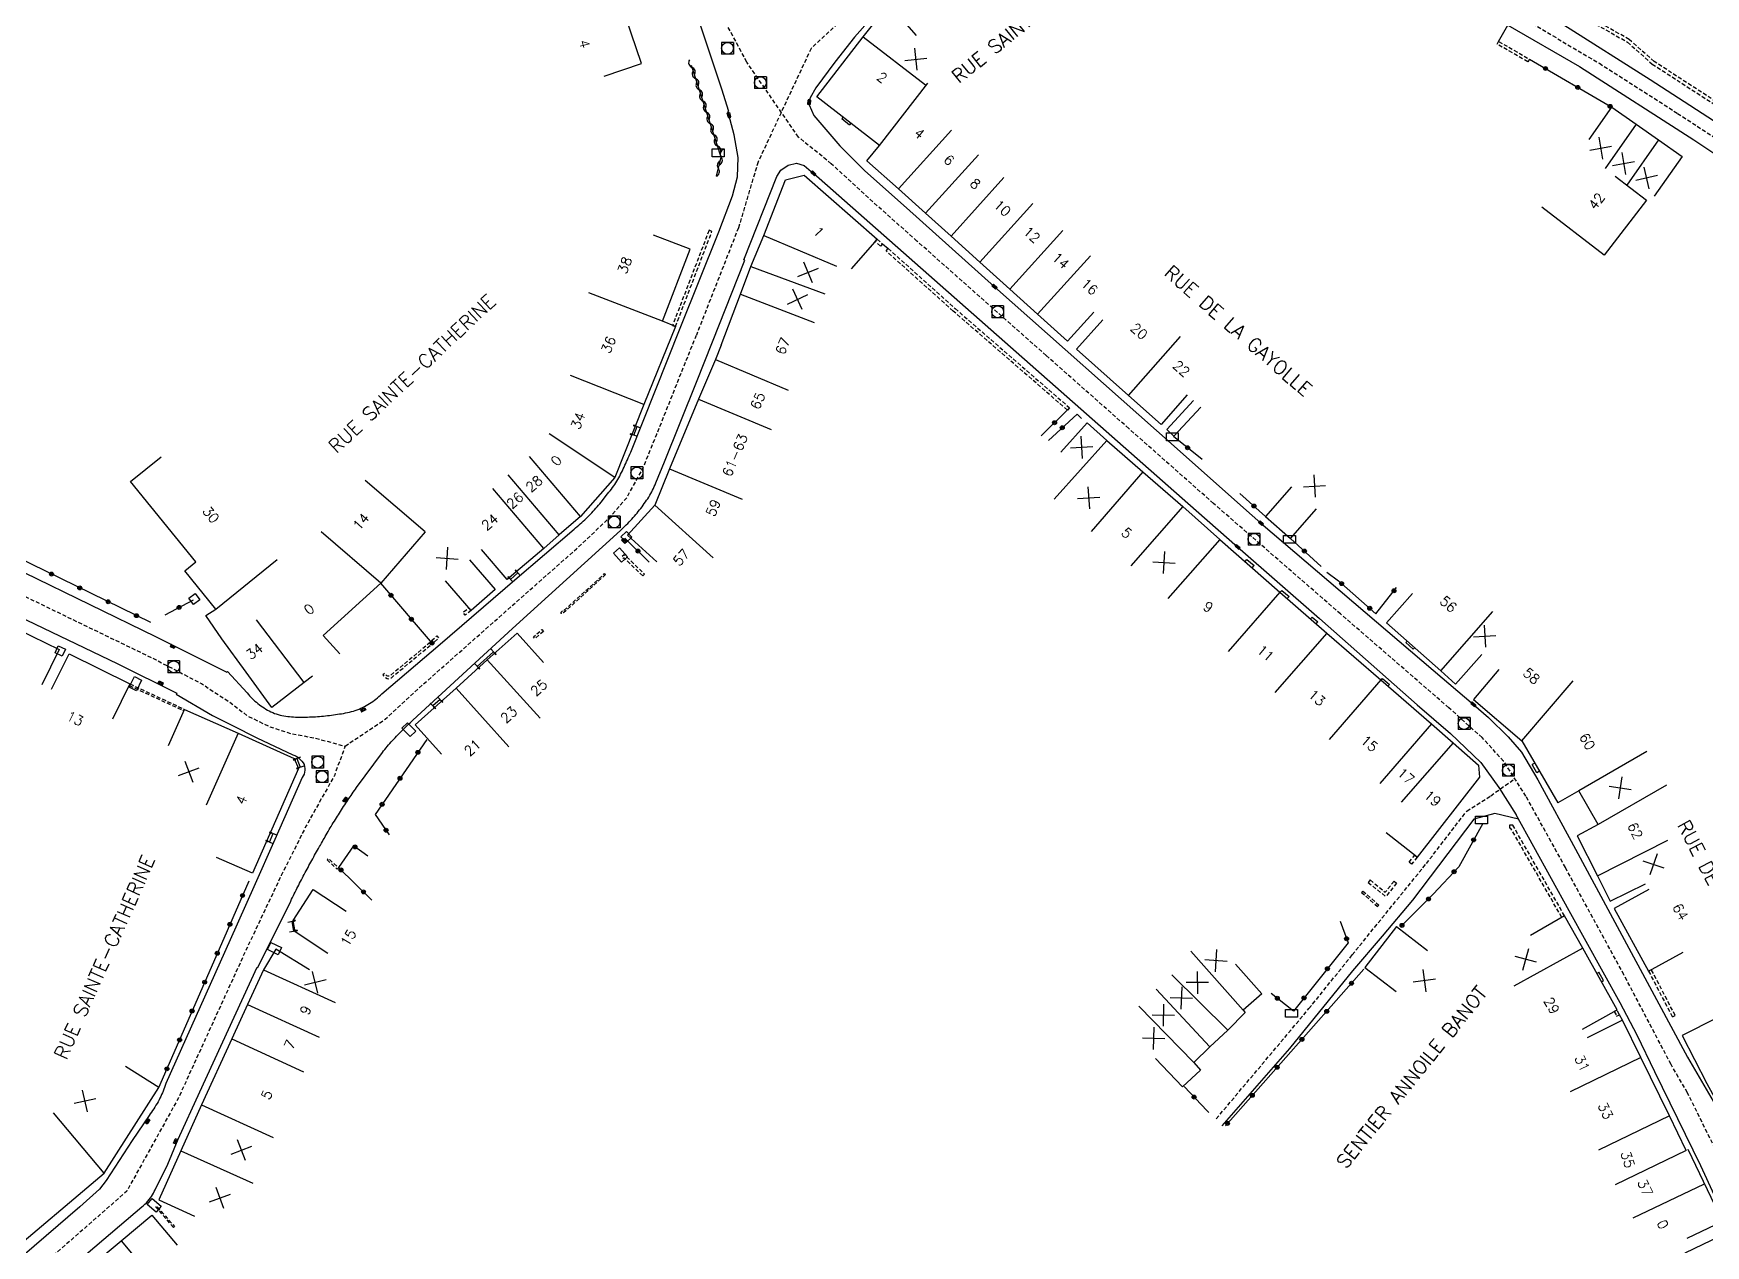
# Model space of a CAD drawing. Header units: millimetres. Extents: x 108000 to 119599, y 120002 to 124063.
# Drawn here: x 108619 to 108831.2, y 120355.2 to 120509.1 of the extents above; entities that cross this region are included whole.
import ezdxf
from ezdxf.enums import TextEntityAlignment as Align

# ---------------------------------------------------------------- set-up
doc = ezdxf.new("R2010")
doc.units = ezdxf.units.MM
doc.linetypes.add('DASHED', pattern=[0.75, 0.5, -0.25])
doc.layers.get('0').update_dxf_attribs({"linetype": 'CONTINUOUS'})
for name, color, linetype in [('W0001', 6, 'DASHED'), ('W0008', 7, 'CONTINUOUS'), ('W0100', 7, 'CONTINUOUS'), ('W0105', 7, 'CONTINUOUS'), ('W0112', 1, 'DASHED'), ('W0310', 3, 'CONTINUOUS'), ('W0322', 7, 'CONTINUOUS'), ('W0400', 7, 'CONTINUOUS'), ('W0420', 7, 'CONTINUOUS'), ('W0989', 7, 'CONTINUOUS'), ('W0991', 7, 'CONTINUOUS'), ('W1102', 7, 'CONTINUOUS'), ('W1471', 7, 'CONTINUOUS')]:
    doc.layers.add(name, color=color, linetype=linetype)
doc.styles.get("Standard").update_dxf_attribs({"font": 'romans.shx', "width": 0.85})

# ---------------------------------------------------------------- blocks, each defined once
blk = doc.blocks.new('t991o')
at = {"color": 0, "linetype": 'Continuous'}
for p, q in [((-1, 1), (1, -1)), ((-1, -1), (1, 1))]:
    blk.add_line(p, q, dxfattribs=at)
blk = doc.blocks.new('T420')
for p, q in [((0.75, 0.75), (-0.75, 0.75)), ((-0.75, 0.75), (-0.75, -0.75)), ((0.75, 0.75), (0.75, -0.75)), ((0.75, -0.75), (-0.75, -0.75))]:
    blk.add_line(p, q)
blk.add_ellipse((0, 0), major_axis=(-0.53, 0.53), ratio=1, start_param=3.926991, end_param=10.210176)
blk = doc.blocks.new('T400')
for p, q in [((-0.15, 0.3), (0.15, 0.3)), ((-0.15, -0.25), (-0.15, 0.3)), ((-0.15, 0.15), (0.15, 0.15)), ((-0.15, 0), (0.15, 0)), ((0.15, 0.3), (0.15, -0.25)), ((-0.15, -0.15), (0.15, -0.15)), ((-0.15, -0.25), (-0.15, -0.3)), ((-0.15, -0.3), (0.15, -0.3)), ((0.15, -0.3), (0.15, -0.25))]:
    blk.add_line(p, q)
blk = doc.blocks.new('T1471')
at = {"color": 0, "linetype": 'Continuous', "flags": 128}
blk.add_lwpolyline([(-0.75, -0.5), (-0.75, 0.5), (0.75, 0.5), (0.75, -0.5), (-0.75, -0.5)], dxfattribs=at)
blk = doc.blocks.new('t322o')
at = {"color": 0, "linetype": 'Continuous'}
for radius in [0.25, 0.15]:
    blk.add_circle((0, 0), radius, dxfattribs=at)
blk = doc.blocks.new('t310o')
at = {"color": 0, "linetype": 'Continuous'}
for centre, start, end in [((-0.5, 0.38), 216.8699, 323.1304), ((0.5, -0.37), 36.8699, 143.1303)]:
    blk.add_arc(centre, 0.625, start, end, dxfattribs=at)
blk = doc.blocks.new('t112o')
at = {"color": 0, "linetype": 'Continuous'}
for p, q in [((-0.5, 0.5), (0.5, 0.5)), ((-0.5, -0.5), (-0.5, 0.5)), ((0.5, 0.5), (0.5, -0.5)), ((0.5, -0.5), (-0.5, -0.5))]:
    blk.add_line(p, q, dxfattribs=at)
blk = doc.blocks.new('t105o')
for p, q in [((-0.5, 0), (0.5, 0)), ((0.5, 0), (0.2, 0.1)), ((0.5, 0), (0.2, -0.1))]:
    blk.add_line(p, q)

msp = doc.modelspace()

# ---------------------------------------------------------------- linework, layer by layer
at = {"layer": 'W0001'}
for points in [[(108826.78, 120378.24), (108820.8, 120389.62), (108813.38, 120403.22), (108808.37, 120412.29), (108805.54, 120416.73), (108802.81, 120419.72), (108798.58, 120423.52), (108784.85, 120435.42), (108768.74, 120449.44), (108757.99, 120458.95), (108747.5, 120468.23), (108737.96, 120476.68), (108731.12, 120482.75), (108725.52, 120487.73), (108720.25, 120492.56), (108716.08, 120495.94), (108709.53, 120505.46), (108707.06, 120510.1), (108705.19, 120515.01), (108698.3, 120535.82), (108686.48, 120571.45), (108674.27, 120608.22), (108665.79, 120633.75), (108662.3, 120644.25)], [(108812.83, 120600.72), (108798.7, 120586.01), (108788.65, 120574.51), (108776.86, 120560.81), (108768.55, 120551.21), (108763.47, 120545.12), (108760.09, 120541.78), (108753.19, 120536.54), (108743.65, 120529.2), (108730.91, 120518.91), (108723.24, 120512.39), (108717.68, 120507.2), (108710.96, 120492.79), (108708.47, 120484.44), (108703.14, 120470.82)], [(108760.09, 120541.78), (108761.73, 120539.27), (108763.08, 120537.72), (108768.11, 120533.7), (108778.58, 120526.37), (108791.18, 120519.21), (108807.24, 120511.49), (108817.68, 120505.32), (108827.6, 120498.96), (108838.09, 120492.1), (108848.46, 120485.18), (108857.38, 120479.47), (108866.78, 120473.68), (108880.35, 120465.86), (108885.09, 120462.81), (108889.66, 120459.49), (108894.83, 120454.66), (108902.05, 120447.86), (108907.65, 120442.42), (108912.09, 120437.71)], [(108769.09, 120371.34), (108780.84, 120385.32), (108786.33, 120392.14), (108795.74, 120403.74), (108800.86, 120410.4), (108803.91, 120412.34), (108806.95, 120414.51)], [(108936.72, 120127.62), (108939.04, 120130.01), (108940.07, 120131.88), (108940.97, 120136.39), (108943.55, 120156.97), (108943.75, 120166.14), (108941.8, 120172.89), (108936.91, 120184.09), (108904.08, 120258.77), (108887.38, 120296.47), (108884.96, 120301.72), (108882.5, 120305.63), (108877.78, 120310.58), (108869.69, 120317.87), (108858, 120328.31), (108852.18, 120333.84), (108847.53, 120339.4), (108841.5, 120347.44), (108838.8, 120353.32), (108833.04, 120366.21), (108828.85, 120374.65), (108826.78, 120378.24)]]:
    msp.add_lwpolyline(points, dxfattribs=at)
at = {"layer": 'W0001', "flags": 128}
for points in [[(108475.41, 120488.07), (108480.92, 120492.2), (108491.5, 120496.82), (108496.41, 120495.88), (108498.9, 120494.71), (108502.51, 120493.4), (108508.94, 120490.3), (108523.02, 120483.49), (108546.37, 120472.17), (108576.04, 120457.85), (108603.24, 120444.78), (108634.59, 120429.59), (108640.36, 120426.57), (108643.87, 120424.26), (108646.17, 120422.5), (108648.89, 120421.15), (108651.73, 120420.23), (108654.65, 120419.69), (108658.57, 120418.64), (108657.21, 120414.89), (108653.64, 120408.53), (108650.47, 120402.21), (108646.03, 120392.81), (108637.43, 120373.98), (108630.87, 120362.14), (108619.37, 120352.06), (108605.43, 120340.47), (108592.32, 120330.21), (108575.89, 120317.33), (108565.19, 120308.97), (108553.52, 120299.83), (108543.2, 120291.37), (108533.18, 120283.01), (108521.02, 120272.47)], [(108658.57, 120418.64), (108663.67, 120422.06), (108668.47, 120426.47), (108673.59, 120431), (108687.91, 120443.67), (108691.98, 120447.5), (108694.32, 120450.19), (108696.29, 120453.76), (108698.11, 120458.23), (108703.14, 120470.82)]]:
    msp.add_lwpolyline(points, dxfattribs=at)
at = {"layer": 'W0008'}
msp.add_line((108804.95, 120413.38), (108807.12, 120409.91), dxfattribs=at)
for points in [[(108701.1, 120471.68), (108705.98, 120483.91), (108707.71, 120488.5), (108708.35, 120490.89), (108708.44, 120493.36), (108707.95, 120496.25), (108707.44, 120498.13), (108707.27, 120498.73), (108707.13, 120499.15), (108707.25, 120499.19), (108706.35, 120502.03), (108703.08, 120511.92), (108699.23, 120523.45), (108693.37, 120541.19), (108682.98, 120572.54), (108677.79, 120588.04), (108673.26, 120601.78), (108666.79, 120621.24), (108660, 120641.74)], [(108805.35, 120590.14), (108789.05, 120571.23), (108767.3, 120545.94), (108766.08, 120544.32), (108765.52, 120542.99), (108765.42, 120542), (108765.43, 120541.76), (108765.56, 120540.99), (108766, 120539.58), (108767.09, 120537.95), (108767.82, 120537.33), (108773.02, 120534.31), (108772.44, 120533.33), (108778.22, 120529.8), (108798.89, 120518.13), (108813.16, 120510.21), (108824.14, 120503.26), (108845.95, 120489.11)], [(108725.17, 120510.88), (108723.19, 120508.62), (108720.71, 120505.46), (108718.31, 120502.18), (108717.57, 120500.91), (108717.45, 120500.6), (108717.44, 120500.37), (108717.46, 120500.04), (108718.04, 120498.68), (108721.35, 120494.82), (108724.51, 120491.68), (108729.77, 120486.97), (108740.95, 120476.95), (108763.76, 120456.72), (108772.54, 120448.9), (108774.76, 120446.94), (108796.61, 120428.27), (108801.7, 120423.94), (108803.61, 120422.29), (108806.11, 120419.83), (108807.79, 120417.86), (108809.87, 120414.38), (108814.65, 120405.56), (108824.92, 120386.46), (108828.87, 120379.16)], [(108804.89, 120508.08), (108806.06, 120510.15), (108815.18, 120504.89), (108829.65, 120495.59), (108840.46, 120488.4), (108853.41, 120479.88), (108864.62, 120472.84), (108882.95, 120462.16), (108886, 120460.21), (108889.02, 120457.88), (108899.03, 120448.5), (108906.12, 120441.74), (108909.48, 120437.79)], [(108705.19, 120469.96), (108709.29, 120480.33), (108709.17, 120480.37), (108713.35, 120490.93), (108713.83, 120491.74), (108714.76, 120492.4), (108715.82, 120492.63), (108716.83, 120492.32), (108717.71, 120491.59), (108717.98, 120491.35), (108736.54, 120475), (108765.48, 120449.47), (108771.8, 120443.92), (108782.17, 120434.85), (108794.55, 120423.9), (108798.82, 120420.23), (108802.64, 120416.57), (108804.95, 120413.38)], [(108828.87, 120379.16), (108832.72, 120372.56), (108834.62, 120368.87), (108834.53, 120368.82), (108835.47, 120367.28), (108837.3, 120366.09), (108839.38, 120365.91), (108841.62, 120366.89), (108850.24, 120373.98), (108865.29, 120386.33), (108865.74, 120386.91), (108868.52, 120391.86), (108885.75, 120406.53), (108898.36, 120416.81), (108908.29, 120424.89), (108911.04, 120427.09), (108912.71, 120428.7), (108913.34, 120430.08), (108913.28, 120431.63), (108912.65, 120433.12), (108909.48, 120437.79)], [(108807.41, 120409.38), (108804.44, 120410.07), (108801.77, 120409.37), (108793.99, 120399.07), (108790.11, 120394.5), (108786.38, 120390.11), (108778.36, 120380.28), (108769.78, 120370.43)], [(108824.72, 120377.29), (108822.46, 120381.94), (108820.33, 120386.07), (108813.86, 120397.75), (108807.12, 120409.91)], [(108835.5, 120354.64), (108830.54, 120365.37), (108824.72, 120377.29)]]:
    msp.add_lwpolyline(points, dxfattribs=at)
at = {"layer": 'W0008', "flags": 128}
for points in [[(108617.87, 120440.69), (108634.53, 120432.54), (108643.58, 120428.04), (108643.66, 120428.13), (108646.14, 120425.4), (108646.3, 120425.21), (108646.46, 120425.04), (108646.62, 120424.86), (108646.79, 120424.69), (108646.97, 120424.52), (108647.14, 120424.36), (108647.32, 120424.21), (108647.51, 120424.05), (108647.7, 120423.9), (108647.89, 120423.76), (108648.09, 120423.62), (108648.3, 120423.48), (108648.51, 120423.35), (108648.72, 120423.22), (108648.94, 120423.1), (108649.16, 120422.99), (108649.39, 120422.89), (108649.62, 120422.8), (108649.85, 120422.72), (108650.08, 120422.65), (108650.32, 120422.59), (108650.56, 120422.54), (108650.8, 120422.49), (108651.04, 120422.45), (108651.29, 120422.41), (108651.53, 120422.38), (108651.78, 120422.35), (108652.02, 120422.34), (108652.27, 120422.32), (108652.51, 120422.32), (108652.77, 120422.32), (108653.03, 120422.32), (108653.28, 120422.32), (108653.54, 120422.32), (108653.8, 120422.33), (108654.05, 120422.34), (108654.31, 120422.35), (108654.57, 120422.36), (108654.82, 120422.37), (108655.08, 120422.39), (108655.33, 120422.41), (108655.59, 120422.43), (108655.84, 120422.45), (108656.1, 120422.48), (108656.35, 120422.51), (108656.61, 120422.54), (108656.86, 120422.57), (108657.12, 120422.61), (108657.37, 120422.64), (108657.62, 120422.68), (108657.87, 120422.72), (108658.13, 120422.76), (108658.38, 120422.8), (108658.63, 120422.85), (108658.88, 120422.9), (108659.13, 120422.96), (108659.37, 120423.02), (108659.62, 120423.09), (108659.86, 120423.17), (108660.1, 120423.26), (108660.34, 120423.35), (108660.57, 120423.45), (108660.8, 120423.56), (108661.02, 120423.67), (108661.24, 120423.79), (108661.46, 120423.91), (108661.67, 120424.04), (108661.88, 120424.17), (108662.08, 120424.31), (108662.29, 120424.46), (108662.48, 120424.61), (108662.68, 120424.76), (108662.87, 120424.92), (108663.06, 120425.09), (108663.24, 120425.26), (108670.64, 120431.58), (108680.09, 120439.73), (108687.63, 120446.17), (108687.82, 120446.34), (108688.02, 120446.5), (108688.21, 120446.67), (108688.4, 120446.84), (108688.59, 120447.01), (108688.78, 120447.19), (108688.97, 120447.36), (108689.15, 120447.54), (108689.34, 120447.72), (108689.52, 120447.9), (108689.7, 120448.09), (108689.87, 120448.27), (108690.05, 120448.46), (108690.22, 120448.64), (108690.39, 120448.83), (108690.56, 120449.02), (108690.72, 120449.21), (108690.88, 120449.41), (108691.05, 120449.61), (108691.87, 120450.66), (108692.03, 120450.86), (108692.19, 120451.05), (108692.35, 120451.25), (108692.5, 120451.45), (108692.65, 120451.66), (108692.79, 120451.86), (108692.93, 120452.07), (108693.06, 120452.28), (108693.18, 120452.49), (108693.3, 120452.71), (108693.41, 120452.92), (108693.52, 120453.14), (108693.63, 120453.36), (108693.75, 120453.59), (108693.86, 120453.82), (108693.97, 120454.05), (108694.08, 120454.29), (108694.19, 120454.52), (108694.29, 120454.76), (108694.4, 120454.99), (108694.5, 120455.23), (108694.6, 120455.47), (108694.7, 120455.7), (108694.8, 120455.94), (108701.1, 120471.68)], [(108620, 120349.28), (108632.78, 120360.15), (108632.99, 120360.32), (108633.19, 120360.5), (108633.38, 120360.69), (108633.56, 120360.89), (108633.73, 120361.09), (108633.87, 120361.29), (108634.01, 120361.48), (108634.14, 120361.68), (108634.26, 120361.89), (108634.37, 120362.1), (108634.48, 120362.32), (108636.07, 120365.58), (108637.39, 120368.74), (108640.15, 120374.75), (108647.4, 120390.58), (108647.52, 120390.53), (108651.68, 120398.98), (108651.79, 120399.21), (108651.9, 120399.43), (108652.01, 120399.66), (108652.12, 120399.89), (108652.24, 120400.11), (108652.35, 120400.34), (108652.46, 120400.56), (108652.58, 120400.79), (108652.69, 120401.01), (108652.81, 120401.24), (108652.92, 120401.46), (108653.04, 120401.69), (108653.16, 120401.91), (108653.27, 120402.13), (108653.39, 120402.36), (108653.51, 120402.58), (108653.63, 120402.8), (108653.75, 120403.02), (108653.87, 120403.25), (108653.99, 120403.47), (108654.11, 120403.69), (108654.23, 120403.91), (108654.35, 120404.13), (108654.47, 120404.35), (108654.59, 120404.57), (108654.71, 120404.79), (108654.83, 120405), (108654.95, 120405.22), (108655.07, 120405.44), (108655.19, 120405.66), (108655.32, 120405.88), (108655.44, 120406.09), (108655.56, 120406.31), (108655.69, 120406.53), (108655.81, 120406.74), (108655.94, 120406.96), (108656.06, 120407.18), (108656.19, 120407.39), (108656.31, 120407.61), (108656.44, 120407.82), (108656.57, 120408.04), (108656.69, 120408.25), (108656.82, 120408.46), (108656.95, 120408.68), (108657.08, 120408.89), (108657.21, 120409.11), (108657.34, 120409.32), (108657.47, 120409.53), (108657.6, 120409.74), (108657.73, 120409.94), (108657.86, 120410.15), (108657.99, 120410.36), (108658.12, 120410.56), (108658.25, 120410.77), (108658.38, 120410.97), (108658.52, 120411.18), (108658.65, 120411.38), (108658.79, 120411.58), (108658.92, 120411.79), (108659.06, 120411.99), (108659.2, 120412.19), (108659.33, 120412.39), (108659.47, 120412.59), (108659.61, 120412.79), (108659.75, 120412.99), (108659.89, 120413.19), (108660.03, 120413.39), (108663.31, 120417.85), (108663.46, 120418.04), (108663.62, 120418.23), (108663.78, 120418.42), (108663.93, 120418.61), (108664.09, 120418.8), (108664.26, 120418.98), (108664.42, 120419.17), (108664.58, 120419.35), (108664.75, 120419.53), (108664.92, 120419.71), (108665.08, 120419.89), (108665.25, 120420.06), (108665.42, 120420.24), (108665.59, 120420.41), (108665.76, 120420.59), (108665.94, 120420.76), (108666.11, 120420.93), (108666.28, 120421.1), (108666.46, 120421.27), (108666.63, 120421.44), (108666.81, 120421.61), (108666.99, 120421.77), (108667.17, 120421.94), (108679.82, 120433.55), (108693.51, 120446.02), (108693.7, 120446.19), (108693.88, 120446.37), (108694.07, 120446.54), (108694.25, 120446.72), (108694.43, 120446.91), (108694.61, 120447.09), (108694.78, 120447.28), (108694.95, 120447.46), (108695.12, 120447.66), (108695.29, 120447.85), (108695.45, 120448.04), (108695.61, 120448.23), (108695.77, 120448.43), (108695.93, 120448.62), (108696.08, 120448.82), (108696.24, 120449.02), (108696.39, 120449.22), (108696.53, 120449.43), (108696.68, 120449.63), (108696.82, 120449.84), (108696.96, 120450.05), (108697.09, 120450.26), (108697.22, 120450.48), (108697.35, 120450.69), (108697.47, 120450.91), (108697.59, 120451.14), (108697.7, 120451.36), (108697.8, 120451.59), (108697.91, 120451.82), (108698, 120452.05), (108699.09, 120454.74), (108703.17, 120464.85), (108705.19, 120469.96)], [(108591.01, 120447.64), (108629.65, 120429.13), (108637.22, 120425.36), (108637.14, 120425.23), (108641.74, 120422.53), (108644.3, 120421.27), (108647.37, 120419.7), (108651.96, 120417.54), (108652.18, 120417.45), (108652.38, 120417.35), (108652.57, 120417.22), (108652.74, 120417.07), (108652.92, 120416.9), (108653.1, 120416.72), (108653.25, 120416.53), (108653.37, 120416.31), (108653.44, 120416.07), (108653.48, 120415.81), (108653.48, 120415.57), (108653.44, 120415.33), (108653.38, 120415.09), (108653.27, 120414.87), (108653.13, 120414.65), (108649.67, 120406.79), (108647.01, 120400.8), (108643.98, 120394.06), (108635.82, 120375.8), (108635.75, 120375.56), (108635.66, 120375.32), (108635.58, 120375.09), (108635.49, 120374.86), (108635.39, 120374.63), (108635.29, 120374.41), (108635.19, 120374.18), (108635.08, 120373.96), (108634.97, 120373.74), (108634.84, 120373.51), (108634.72, 120373.28), (108634.58, 120373.05), (108634.45, 120372.83), (108634.31, 120372.61), (108634.16, 120372.39), (108634.01, 120372.18), (108633.86, 120371.97), (108633.7, 120371.76), (108631.58, 120368.57), (108628.27, 120363.51), (108627.41, 120362.39), (108624.93, 120360.17), (108616.37, 120352.82)]]:
    msp.add_lwpolyline(points, dxfattribs=at)
at = {"layer": 'W0100'}
for p, q in [((108696.18, 120505.29), (108694.24, 120510.99)), ((108691.45, 120503.68), (108696.18, 120505.29)), ((108819.7, 120490.97), (108823.66, 120487.92)), ((108823.66, 120487.92), (108818.3, 120480.96)), ((108815.06, 120412.96), (108812.41, 120411.43)), ((108817.52, 120408.69), (108815.06, 120412.96)), ((108813.27, 120397.1), (108808.93, 120394.62)), ((108791.94, 120395.74), (108795.9, 120392.69))]:
    msp.add_line(p, q, dxfattribs=at)
for points in [[(108753.57, 120473.74), (108750.21, 120470.04), (108746.41, 120473.48), (108742.9, 120476.65), (108739.1, 120480.08), (108735.45, 120483.37), (108732.22, 120486.28), (108728.78, 120489.39), (108724.77, 120492.94), (108726.35, 120494.89), (108718.42, 120501.06), (108724.28, 120508.68), (108726.79, 120511.78), (108727.72, 120512.6), (108731, 120508.82)], [(108816.4, 120495.64), (108819.26, 120499.74), (108822.34, 120497.59), (108825.19, 120495.58), (108828.17, 120493.47), (108824.65, 120488.44)], [(108706.26, 120469.55), (108708.75, 120476.01), (108710.04, 120479.51), (108711.69, 120483.44), (108714.46, 120490.54), (108716.8, 120491.11), (108726.07, 120482.99), (108722.78, 120479.23)], [(108700.49, 120471.9), (108698.82, 120472.56), (108702.36, 120481.7), (108697.7, 120483.51)], [(108765.41, 120463.23), (108762.11, 120459.48), (108757.95, 120463.14), (108751.35, 120469.01), (108754.68, 120472.75)], [(108766.19, 120462.52), (108762.8, 120458.85), (108763.72, 120458), (108767.11, 120461.67)], [(108749.37, 120455.96), (108752.71, 120459.68), (108755.22, 120457.43), (108759.79, 120453.44), (108764.83, 120449.05), (108769.55, 120444.87), (108777.17, 120438.19), (108783.12, 120432.96), (108789.95, 120427.04), (108796.38, 120421.46), (108799.12, 120419.05), (108802.36, 120416.22), (108802.49, 120414.71), (108794.57, 120404.56), (108790.63, 120407.63)], [(108778.63, 120451.56), (108775.33, 120447.8), (108778.51, 120445), (108781.82, 120448.75)], [(108793.96, 120438.02), (108790.66, 120434.27), (108797.56, 120428.2), (108799.44, 120426.52), (108802.76, 120430.26)], [(108804.95, 120428.37), (108801.7, 120424.57), (108807.86, 120419.31), (108812.41, 120411.43)], [(108817.52, 120408.69), (108814.87, 120407.26), (108817.46, 120402.16), (108819.04, 120398.95), (108823.53, 120401.15)], [(108823.94, 120400.44), (108819.56, 120398.04), (108823.93, 120390.08), (108828.31, 120392.48)], [(108815.55, 120382.73), (108819.93, 120385.15), (108815.6, 120393.01), (108813.27, 120397.1)], [(108791.94, 120395.74), (108787.93, 120390.53), (108791.89, 120387.48)], [(108771.54, 120390.95), (108774.85, 120387.21), (108772.5, 120385.13), (108772.76, 120384.83), (108770.57, 120382.6), (108768.27, 120380.46), (108766.22, 120378.47), (108767.09, 120377.53), (108764.82, 120375.38), (108761.38, 120379.01)], [(108828.71, 120367.3), (108826.57, 120371.72), (108822.96, 120379.12), (108820.63, 120383.84), (108816.15, 120381.63)], [(108832.62, 120384.17), (108828.18, 120381.89), (108831.3, 120375.8), (108833.46, 120371.89)], [(108828.9, 120367.48), (108828.9, 120367.48), (108833.29, 120358.32), (108828.78, 120356.16)], [(108828.55, 120354.31), (108833.06, 120356.48), (108836.98, 120348.34), (108832.04, 120345.92)]]:
    msp.add_lwpolyline(points, dxfattribs=at)
at = {"layer": 'W0100', "flags": 128}
for points in [[(108700.49, 120471.9), (108696.46, 120462), (108692.79, 120452.74), (108688.45, 120447.79), (108685.74, 120445.47), (108683.8, 120443.74), (108679.12, 120439.77), (108675.89, 120443.59)], [(108706.26, 120469.55), (108705.55, 120467.72), (108703.42, 120462.68), (108699.72, 120453.83), (108697.85, 120449.23), (108694.39, 120445.4), (108698.1, 120442.04)], [(108695.19, 120458.12), (108695.62, 120459.2)], [(108654.43, 120427.51), (108653.39, 120426.71), (108649.28, 120423.55), (108646.02, 120428.02), (108642.94, 120432.26), (108640.89, 120435.2), (108642.18, 120436.04), (108638.23, 120440.91), (108639.62, 120442.03), (108631.35, 120452.23), (108635.23, 120455.38)], [(108668.71, 120445.85), (108663.12, 120439.34), (108655.79, 120432.67), (108657.91, 120430.34)], [(108594.88, 120438.69), (108597.07, 120443.19), (108607.09, 120438.33), (108614.32, 120434.79), (108617.09, 120433.46), (108622.29, 120430.92), (108620.09, 120426.43)], [(108674.36, 120442.29), (108677.63, 120438.51), (108674.57, 120435.86), (108671.3, 120439.64)], [(108679.55, 120439.81), (108680.48, 120440.64)], [(108670.8, 120417.62), (108667.46, 120421.34), (108672.66, 120426.01), (108676.6, 120429.59), (108680.4, 120432.98), (108683.73, 120429.25)], [(108621.35, 120425.85), (108623.56, 120430.34), (108631.28, 120426.53), (108629.07, 120422.05)], [(108677.39, 120430.61), (108675.32, 120428.76)], [(108670.64, 120424.55), (108669.72, 120423.75)], [(108636.18, 120418.74), (108638.22, 120423.31), (108645.01, 120420.27), (108652.13, 120417.09), (108652.65, 120415.78), (108646.84, 120402.52), (108642.26, 120404.52)], [(108652.46, 120417.07), (108652.88, 120415.96)], [(108648.97, 120406.45), (108649.43, 120407.53)], [(108571.4, 120402.86), (108567.85, 120399.34), (108571.27, 120395.88), (108574.9, 120392.21), (108581.9, 120385.09), (108585.02, 120381.94), (108588.87, 120378.08), (108592.75, 120374.16), (108597.12, 120369.69), (108601.8, 120364.86), (108605.57, 120361.04), (108609.15, 120357.45), (108612.71, 120353.74), (108615.12, 120353.54), (108628.03, 120364.43), (108634.94, 120375.31), (108630.72, 120377.99)], [(108656.39, 120392.3), (108652.23, 120395.05), (108651.98, 120396.52), (108654.53, 120400.43), (108658.72, 120397.7)], [(108651.81, 120396.4), (108652.03, 120395.15)], [(108654.06, 120390.24), (108649.8, 120392.85), (108648.21, 120390.26), (108646.19, 120385.84), (108644.2, 120381.48), (108640.36, 120373.13), (108637.74, 120367.29), (108634.93, 120361.06), (108639.48, 120359)], [(108624.61, 120341.98), (108623.44, 120343.04), (108620.44, 120346.02), (108620.53, 120347.81), (108624.06, 120350.76), (108630.15, 120355.86), (108634.05, 120359.12), (108637.26, 120355.29)]]:
    msp.add_lwpolyline(points, dxfattribs=at)
at = {"layer": 'W0105'}
for p, q in [((108721.72, 120498.49), (108721.57, 120498.31)), ((108721.57, 120498.31), (108722.58, 120497.51)), ((108722.73, 120497.7), (108722.58, 120497.51)), ((108726.74, 120482.41), (108727.47, 120481.8)), ((108772.75, 120442.07), (108772.96, 120442.32)), ((108772.96, 120442.32), (108773.88, 120441.55)), ((108773.65, 120441.28), (108773.88, 120441.55)), ((108777.2, 120438.17), (108777.39, 120438.4)), ((108777.39, 120438.4), (108778.32, 120437.63)), ((108778.1, 120437.37), (108778.32, 120437.63)), ((108781.06, 120434.78), (108781.25, 120435.01)), ((108781.25, 120435.01), (108781.96, 120434.41)), ((108781.75, 120434.17), (108781.96, 120434.41)), ((108793.29, 120431.95), (108793.13, 120431.78)), ((108794.06, 120430.93), (108793.13, 120431.78)), ((108794.24, 120431.12), (108794.06, 120430.93)), ((108789.99, 120427), (108790.16, 120427.21)), ((108790.16, 120427.21), (108791.05, 120426.45)), ((108790.87, 120426.24), (108791.05, 120426.45)), ((108809.48, 120416.49), (108809.16, 120416.31)), ((108809.74, 120415.26), (108809.16, 120416.31)), ((108810.08, 120415.45), (108809.74, 120415.26)), ((108817.37, 120389.8), (108817.62, 120389.95)), ((108818.22, 120388.88), (108817.62, 120389.95)), ((108817.96, 120388.73), (108818.22, 120388.88)), ((108820.63, 120383.84), (108820.23, 120384.55))]:
    msp.add_line(p, q, dxfattribs=at)
at = {"layer": 'W0112'}
for p, q in [((108804.9, 120508.09), (108808.8, 120505.85)), ((108808.8, 120505.85), (108808.6, 120505.51)), ((108700.49, 120471.9), (108705.11, 120483.97)), ((108705.11, 120483.97), (108704.74, 120484.11)), ((108726.07, 120482.99), (108726.74, 120482.4)), ((108726.74, 120482.4), (108726.48, 120482.1)), ((108727.47, 120481.8), (108735.97, 120474.17)), ((108735.97, 120474.17), (108750.46, 120461.59)), ((108806.3, 120408.6), (108806.29, 120408.21)), ((108793.85, 120403.65), (108793.54, 120403.9)), ((108794.57, 120404.55), (108793.85, 120403.65)), ((108788.62, 120401.65), (108788.37, 120401.34)), ((108788.37, 120401.34), (108790.58, 120399.53)), ((108788.62, 120401.65), (108790.52, 120400.1)), ((108791.64, 120401.51), (108790.52, 120400.1)), ((108791.95, 120401.26), (108790.58, 120399.53)), ((108791.64, 120401.51), (108791.95, 120401.26)), ((108787.68, 120400.25), (108789.71, 120398.46)), ((108789.71, 120398.46), (108789.54, 120398.29)), ((108823.93, 120390.08), (108826.95, 120384.27)), ((108819.93, 120385.14), (108819.57, 120384.96)), ((108820.23, 120384.55), (108819.93, 120385.14)), ((108826.95, 120384.27), (108827.3, 120384.45)), ((108767.92, 120372.37), (108768.15, 120372.15))]:
    msp.add_line(p, q, dxfattribs=at)
for points in [[(108768.3, 120538.53), (108768.35, 120538.08), (108779.67, 120531.65), (108798.29, 120521.01), (108821.25, 120508), (108824.39, 120505.22), (108842.98, 120493.15), (108854.1, 120485.01), (108857.22, 120482.71), (108869.83, 120475.56), (108881.7, 120468.63), (108891.25, 120462.15), (108904.38, 120449.5), (108912.87, 120441.15)], [(108913.15, 120441.43), (108904.66, 120449.79), (108891.5, 120462.46), (108881.91, 120468.97), (108870.03, 120475.9), (108857.44, 120483.04), (108854.34, 120485.33), (108843.21, 120493.48), (108824.63, 120505.54), (108821.48, 120508.33), (108798.49, 120521.36), (108779.87, 120532), (108768.73, 120538.33)], [(108808.6, 120505.51), (108804.7, 120507.75), (108804.9, 120508.09)], [(108704.74, 120484.11), (108700.12, 120472.04), (108700.49, 120471.9)], [(108726.48, 120482.1), (108725.81, 120482.68), (108726.07, 120482.99)], [(108735.71, 120473.87), (108727.2, 120481.5), (108727.47, 120481.8)], [(108750.46, 120461.59), (108750.2, 120461.29), (108735.71, 120473.87)], [(108812.92, 120396.9), (108806.46, 120408.2), (108806.29, 120408.21)], [(108813.27, 120397.1), (108806.7, 120408.6), (108806.3, 120408.6)], [(108793.54, 120403.9), (108794.26, 120404.8), (108794.57, 120404.55)], [(108787.68, 120400.25), (108787.5, 120400.08), (108789.54, 120398.29)], [(108827.3, 120384.45), (108824.29, 120390.26), (108823.93, 120390.08)], [(108819.57, 120384.96), (108819.87, 120384.37), (108820.23, 120384.55)]]:
    msp.add_lwpolyline(points, dxfattribs=at)
at = {"layer": 'W0112', "flags": 128}
for points in [[(108696.34, 120440.24), (108693.97, 120442.52), (108693.89, 120442.46), (108693.69, 120442.7), (108693.99, 120442.95), (108696.56, 120440.47)], [(108691.62, 120440.41), (108686.3, 120435.58), (108686.21, 120435.63), (108686.04, 120435.47), (108685.92, 120435.59), (108686.17, 120435.84), (108686.27, 120435.79), (108691.5, 120440.54)], [(108683.73, 120433.21), (108682.67, 120432.29), (108682.48, 120432.51), (108683.54, 120433.43)], [(108669.39, 120431.82), (108664.29, 120427.58), (108664.12, 120427.5), (108663.99, 120427.52), (108663.88, 120427.58), (108663.56, 120427.88), (108663.36, 120427.67), (108663.7, 120427.34), (108663.9, 120427.23), (108664.16, 120427.2), (108664.45, 120427.33), (108669.58, 120431.6)], [(108669.52, 120432.03), (108670.23, 120432.62), (108670.47, 120432.34), (108669.76, 120431.74)], [(108656.28, 120404.21), (108657.57, 120403.04), (108657.72, 120403.2), (108656.43, 120404.38)], [(108636.81, 120357.56), (108634.61, 120360.1), (108634.61, 120360.09), (108634.58, 120360.25), (108634.67, 120360.27), (108636.93, 120357.66)]]:
    msp.add_lwpolyline(points, close=True, dxfattribs=at)
for points in [[(108674.57, 120435.86), (108673.81, 120435.26), (108673.54, 120435.61), (108674.28, 120436.2)], [(108631.19, 120426.35), (108638.13, 120423.12)], [(108631.28, 120426.53), (108638.22, 120423.31)]]:
    msp.add_lwpolyline(points, dxfattribs=at)
at = {"layer": 'W0310'}
msp.add_lwpolyline([(108705.68, 120490.97), (108706.3, 120493.4), (108702.5, 120505.05)], dxfattribs=at)
at = {"layer": 'W0322'}
for p, q in [((108808.8, 120505.85), (108819.26, 120499.73)), ((108746.89, 120458.01), (108750.46, 120461.59)), ((108767.29, 120455.03), (108763.68, 120457.92)), ((108772.09, 120450.71), (108775.33, 120447.8)), ((108778.51, 120445), (108782.41, 120441.44)), ((108787.82, 120390.32), (108770.26, 120370.46)), ((108767.92, 120372.37), (108765.01, 120375.42))]:
    msp.add_line(p, q, dxfattribs=at)
for points in [[(108747.79, 120457.45), (108751.45, 120460.78), (108752.01, 120460.24)], [(108783.11, 120440.74), (108784.58, 120439.63), (108789.33, 120435.45), (108791.96, 120438.78)], [(108802.89, 120408.81), (108799.84, 120403.34), (108796.6, 120399.84), (108792.5, 120395.74)], [(108784.79, 120396.42), (108785.8, 120393.68), (108778.89, 120385.02), (108776.05, 120387.25)]]:
    msp.add_lwpolyline(points, dxfattribs=at)
at = {"layer": 'W0322', "flags": 128}
for points in [[(108633.91, 120434.32), (108603.53, 120449.19), (108599.95, 120450.89)], [(108697.15, 120441.99), (108694.07, 120445.02)], [(108663.08, 120439.31), (108669.64, 120431.66)], [(108635.75, 120435.31), (108639.33, 120437.2)], [(108668.94, 120419.5), (108662.39, 120409.97), (108664.18, 120407.4)], [(108661.44, 120404.66), (108659.65, 120405.98), (108657.74, 120403.23), (108661.98, 120399.09)], [(108646.36, 120401.51), (108641.57, 120390.55), (108634.92, 120375.28)]]:
    msp.add_lwpolyline(points, dxfattribs=at)
at = {"layer": 'W1102'}
for p, q in [((108724.28, 120508.68), (108732.21, 120502.58)), ((108726.35, 120494.89), (108732.49, 120502.78)), ((108728.78, 120489.39), (108735.48, 120496.81)), ((108822.34, 120497.59), (108818.4, 120491.97)), ((108825.19, 120495.58), (108821.16, 120489.85)), ((108732.22, 120486.28), (108738.91, 120493.71)), ((108735.45, 120483.37), (108742.14, 120490.8)), ((108739.1, 120480.08), (108745.8, 120487.51)), ((108818.3, 120480.96), (108810.38, 120487.07)), ((108742.9, 120476.65), (108749.61, 120484.07)), ((108711.69, 120483.44), (108720.91, 120479.57)), ((108746.41, 120473.48), (108753.13, 120480.89)), ((108710.04, 120479.51), (108719.43, 120476.06)), ((108698.82, 120472.56), (108689.5, 120476.18)), ((108708.75, 120476.01), (108718.08, 120472.4)), ((108757.95, 120463.14), (108764.56, 120470.64)), ((108755.22, 120457.43), (108748.54, 120449.98)), ((108759.79, 120453.44), (108753.22, 120445.9)), ((108764.83, 120449.05), (108758.26, 120441.51)), ((108769.55, 120444.87), (108762.93, 120437.38)), ((108777.17, 120438.19), (108770.58, 120430.67)), ((108797.56, 120428.2), (108804.16, 120435.71)), ((108783.12, 120432.96), (108776.52, 120425.45)), ((108789.95, 120427.04), (108783.39, 120419.49)), ((108807.86, 120419.31), (108814.35, 120426.91)), ((108796.38, 120421.46), (108789.82, 120413.91)), ((108799.12, 120419.05), (108792.54, 120411.53)), ((108823.72, 120417.96), (108815.06, 120412.96)), ((108826.18, 120413.69), (108817.52, 120408.69)), ((108817.46, 120402.16), (108826.38, 120406.69)), ((108815.6, 120393.01), (108806.84, 120388.19)), ((108772.5, 120385.13), (108765.88, 120392.63)), ((108770.57, 120382.6), (108763.45, 120389.62)), ((108768.27, 120380.46), (108761.46, 120387.79)), ((108766.22, 120378.47), (108759.26, 120385.65)), ((108822.96, 120379.12), (108813.98, 120374.74)), ((108826.57, 120371.72), (108817.57, 120367.37)), ((108828.71, 120367.3), (108819.7, 120362.95)), ((108821.99, 120358.75), (108831.01, 120363.08))]:
    msp.add_line(p, q, dxfattribs=at)
at = {"layer": 'W1102', "flags": 128}
for points in [[(108705.55, 120467.72), (108714.76, 120463.83)], [(108696.46, 120462), (108687.17, 120465.68)], [(108703.42, 120462.68), (108712.64, 120458.83)], [(108692.79, 120452.74), (108684.47, 120458.29)], [(108688.45, 120447.79), (108681.95, 120455.39)], [(108668.71, 120445.85), (108661.12, 120452.37)], [(108685.74, 120445.47), (108679.24, 120453.07)], [(108699.72, 120453.83), (108708.95, 120449.98)], [(108683.8, 120443.74), (108677.32, 120451.36)], [(108697.85, 120449.23), (108705.27, 120442.52)], [(108663.12, 120439.34), (108655.53, 120445.86)], [(108642.18, 120436.04), (108649.95, 120442.34)], [(108653.39, 120426.71), (108647.33, 120434.67)], [(108676.6, 120429.59), (108683.34, 120422.2)], [(108672.66, 120426.01), (108679.33, 120418.56)], [(108645.01, 120420.27), (108640.93, 120411.14)], [(108648.21, 120390.26), (108657.3, 120386.1)], [(108646.19, 120385.84), (108655.29, 120381.69)], [(108644.2, 120381.48), (108653.28, 120377.3)], [(108628.03, 120364.43), (108621.58, 120372.08)], [(108640.36, 120373.13), (108649.45, 120368.96)], [(108637.74, 120367.29), (108646.86, 120363.17)], [(108630.15, 120355.86), (108636.57, 120348.19)]]:
    msp.add_lwpolyline(points, dxfattribs=at)

# ---------------------------------------------------------------- block references
at = {"layer": 'W0105'}
for p, rotation in [((108695.62, 120459.2), 158.8173333355756), ((108695.19, 120458.12), 159.2872980280011), ((108679.55, 120439.81), 131.1158214076297), ((108680.48, 120440.64), 130.6701899069049), ((108677.39, 120430.61), 311.7059310830187), ((108675.32, 120428.76), 313.7347372285515), ((108670.64, 120424.55), 312.920115674545), ((108669.72, 120423.75), 313.4634042683136), ((108652.46, 120417.07), 202.0717256874359), ((108652.88, 120415.96), 197.517596428372), ((108649.43, 120407.53), 158.7093520606483), ((108648.97, 120406.45), 156.3897999994137), ((108651.81, 120396.4), 10.75203316455872), ((108652.03, 120395.15), 9.875160385566815)]:
    msp.add_blockref('t105o', p, dxfattribs=dict(at, rotation=rotation))
at = {"layer": 'W0112'}
for p, rotation in [((108694.25, 120445.18), 312.5981964613192), ((108639.44, 120437.33), 36.80905088561004), ((108622.44, 120430.72), 245.3086383147745)]:
    msp.add_blockref('t112o', p, dxfattribs=dict(at, rotation=rotation))
at = {"layer": 'W0310'}
for p, rotation in [((108702.58, 120504.8), 108.0654017381404), ((108703.04, 120503.38), 108.0654017381404), ((108703.51, 120501.95), 108.0654017381404), ((108703.97, 120500.52), 108.0654017381404), ((108704.44, 120499.1), 108.0654017381404), ((108704.9, 120497.67), 108.0654017381404), ((108705.37, 120496.24), 108.0654017381404), ((108705.83, 120494.82), 108.0654017381404), ((108705.93, 120491.94), 75.70841144257776), ((108706.3, 120493.39), 75.70841144257776)]:
    msp.add_blockref('t310o', p, dxfattribs=dict(at, rotation=rotation))
at = {"layer": 'W0322'}
for p, rotation in [((108810.85, 120504.65), 329.6592333957738), ((108814.95, 120502.25), 329.6592333957738), ((108819.05, 120499.85), 329.6592333957738), ((108748.57, 120459.69), 45.12017608891666), ((108749.54, 120459.05), 42.22542882405337), ((108765.44, 120456.51), 141.2858985276844), ((108773.86, 120449.12), 318.1049639780738), ((108695.73, 120443.39), 135.383116723329), ((108780.27, 120443.4), 317.6036415920562), ((108621.33, 120440.48), 153.9220228293883), ((108784.98, 120439.28), 318.6350696367344), ((108624.92, 120438.72), 153.9220228293883), ((108628.52, 120436.96), 153.9220228293883), ((108664.38, 120437.79), 310.6152409113649), ((108791.63, 120438.36), 51.67532820711484), ((108632.11, 120435.2), 153.9220228293883), ((108637.52, 120436.24), 27.73759312958203), ((108788.55, 120436.14), 318.6350696367344), ((108666.99, 120434.75), 310.6152409113649), ((108669.59, 120431.72), 310.6152409113649), ((108667.81, 120417.85), 235.4997542820199), ((108665.54, 120414.56), 235.4997542820199), ((108663.27, 120411.26), 235.4997542820199), ((108663.78, 120407.97), 304.8903853443577), ((108659.83, 120405.85), 143.6205189165084), ((108801.73, 120406.74), 240.9313244074768), ((108658.05, 120402.93), 315.6458272277529), ((108799.26, 120402.7), 227.2089933383623), ((108645.56, 120399.68), 246.4037887377972), ((108660.91, 120400.14), 315.6458272277529), ((108796.01, 120399.24), 224.9300072650044), ((108643.96, 120396.02), 246.4037887377972), ((108792.65, 120395.89), 224.9300072650044), ((108785.61, 120394.19), 290.3293361131218), ((108642.36, 120392.35), 246.4037887377972), ((108783.19, 120390.39), 231.3992352254708), ((108640.76, 120388.68), 246.4594789024986), ((108786.24, 120388.54), 228.522223971245), ((108776.83, 120386.64), 141.8383377793498), ((108780.22, 120386.68), 231.3992352254708), ((108639.16, 120385.02), 246.4594789024986), ((108783.1, 120384.98), 228.522223971245), ((108637.57, 120381.35), 246.4594789024986), ((108779.95, 120381.42), 228.522223971245), ((108635.97, 120377.68), 246.4594789024986), ((108776.81, 120377.87), 228.522223971245), ((108766.28, 120374.09), 133.5199898195063), ((108773.66, 120374.31), 228.522223971245), ((108770.51, 120370.75), 228.522223971245)]:
    msp.add_blockref('t322o', p, dxfattribs=dict(at, rotation=rotation))
at = {"layer": 'W0400'}
for p, rotation in [((108707.27, 120498.73), 15.16008758497139), ((108717.44, 120500.37), 178.0296630852206), ((108717.98, 120491.35), 47.79626464843741), ((108740.95, 120476.95), 228.1497192380066), ((108774.76, 120446.94), 228.5522460945576), ((108693.97, 120444.67), 43.9900033060664), ((108771.8, 120443.92), 48.73638916015619), ((108636.7, 120431.28), 243.5802171910658), ((108635.21, 120426.64), 63.49999090672148), ((108660.86, 120423.25), 295.1616061114865), ((108801.7, 120423.94), 229.6206970219147), ((108658.59, 120411.84), 146.2804807390829), ((108633.5, 120371.05), 326.4722504647276), ((108637.05, 120368.48), 157.3038281818649)]:
    msp.add_blockref('T400', p, dxfattribs=dict(at, rotation=rotation))
at = {"layer": 'W0420'}
for p in [(108707.09, 120507.22), (108711.26, 120502.85), (108741.35, 120473.77), (108695.59, 120453.32), (108692.71, 120447.1), (108773.88, 120444.9), (108636.83, 120428.71), (108800.53, 120421.51), (108800.53, 120421.5), (108655.09, 120416.61), (108806.14, 120415.57), (108806.14, 120415.56), (108655.65, 120414.76)]:
    msp.add_blockref('T420', p, dxfattribs=at)
at = {"layer": 'W0991'}
for p, rotation in [((108730.98, 120505.83), 51.08691144052821), ((108817.85, 120494.54), 324.8290361663345), ((108820.76, 120492.6), 324.8290361663345), ((108823.69, 120490.75), 147.827080483525), ((108717.32, 120478.77), 67.23700294568525), ((108715.97, 120475.35), 69.83936442062203), ((108752, 120456.58), 318.0856197254668), ((108781.55, 120451.65), 318.6397986961426), ((108752.9, 120450.16), 318.9030683427337), ((108671.52, 120442.47), 40.89721152652034), ((108762.44, 120441.95), 311.535842848925), ((108803.15, 120432.6), 318.4014918742066), ((108638.76, 120415.4), 335.9313317960261), ((108820.33, 120413.34), 306.611362828971), ((108824.54, 120403.64), 296.1294896762153), ((108769.04, 120391.41), 221.4656556534415), ((108808.36, 120391.58), 119.7340594259476), ((108654.79, 120388.67), 58.50759755417287), ((108766.68, 120388.63), 225.4008598667906), ((108795.48, 120388.87), 232.422784949182), ((108764.65, 120386.66), 222.9231859718786), ((108762.37, 120384.49), 224.1385556326502), ((108761.14, 120381.54), 223.4339017830407), ((108625.57, 120373.61), 57.57007793167733), ((108645.44, 120367.35), 65.86443610113615), ((108642.71, 120361.29), 65.64939811740251)]:
    msp.add_blockref('t991o', p, dxfattribs=dict(at, rotation=rotation))
at = {"layer": 'W1471'}
for p in [(108705.9, 120493.95), (108763.52, 120457.91), (108778.38, 120444.89), (108802.74, 120409.27), (108778.63, 120384.73)]:
    msp.add_blockref('T1471', p, dxfattribs=at)
for p, rotation in [((108693.51, 120442.9), 132.3273124198458), ((108631.98, 120426.57), 63.49999090669661), ((108666.65, 120420.73), 134.3553652500169), ((108649.61, 120392.95), 153.815562980221), ((108634.35, 120360.36), 140.3880873368379)]:
    msp.add_blockref('T1471', p, dxfattribs=dict(at, rotation=rotation))

# ---------------------------------------------------------------- texts
at = {"layer": 'W0989'}
for s, rotation, p in [('RUE SAINTE CATHERINE', 38.9373, (108746.46, 120511.9)), ('RUE DE LA GAYOLLE', 318.9775, (108771.87, 120471.37)), ('RUE SAINTE-CATHERINE', 43.3441, (108667.06, 120465.93)), ('RUE DE LA GAYOLLE', 297.7416, (108833.79, 120398.52)), ('RUE SAINTE-CATHERINE', 66.1618, (108628.06, 120391.86)), ('SENTIER ANNOILE BANOT', 51.1784, (108793.88, 120376.62))]:
    msp.add_text(s, height=1.75, rotation=rotation, dxfattribs=at).set_placement(p, align=Align.MIDDLE)
at = {"layer": 'W0991'}
for s, rotation, p in [('4', 283.7122, (108688.95, 120507.77)), ('2', 322.0982, (108726.69, 120503.5)), ('4', 318.4371, (108731.42, 120496.4)), ('6', 317.9142, (108735.19, 120493.03)), ('8', 317.9615, (108738.52, 120490.02)), ('42', 52.3901, (108817.32, 120487.8)), ('10', 318.0218, (108741.96, 120486.93)), ('1', 314.6336, (108718.66, 120483.91)), ('12', 317.9423, (108745.69, 120483.56)), ('38', 68.7882, (108694.05, 120479.68)), ('14', 317.8852, (108749.35, 120480.26)), ('16', 317.8265, (108753.01, 120476.95)), ('20', 318.3081, (108759.31, 120471.3)), ('36', 67.8473, (108691.99, 120469.59)), ('67', 68.8494, (108714.09, 120469.42)), ('22', 318.6332, (108764.66, 120466.56)), ('65', 67.0854, (108710.93, 120462.47)), ('34', 68.3728, (108688.12, 120459.95)), ('61-63', 67.3443, (108708.03, 120455.56)), ('0', 48.7574, (108685.36, 120454.88)), ('28', 40.5418, (108682.55, 120451.95)), ('26', 41.6446, (108680.12, 120449.84)), ('30', 308.711, (108641.56, 120448.01)), ('14', 49.3254, (108660.59, 120447.14)), ('24', 40.3364, (108676.93, 120447.09)), ('59', 67.8478, (108705.27, 120448.89)), ('5', 318.9329, (108757.73, 120445.7)), ('57', 46.9722, (108701.23, 120442.59)), ('56', 318.6661, (108798.53, 120436.66)), ('0', 42.3314, (108654, 120436.03)), ('9', 326.2396, (108768.07, 120436.3)), ('34', 37.5365, (108647.07, 120430.68)), ('11', 318.6968, (108775.33, 120430.44)), ('25', 41.6736, (108683.16, 120426.06)), ('58', 319.4774, (108809.08, 120427.54)), ('13', 319.0527, (108781.86, 120424.79)), ('13', 333.7831, (108624.32, 120422.15)), ('23', 42.3403, (108679.35, 120422.63)), ('21', 41.8496, (108674.73, 120418.46)), ('15', 319.0454, (108788.51, 120418.97)), ('60', 299.982, (108816.15, 120419.23)), ('17', 318.7779, (108793.13, 120414.84)), ('4', 66.3495, (108645.42, 120411.82)), ('19', 318.838, (108796.53, 120412.01)), ('62', 296.9341, (108822.23, 120407.9)), ('64', 298.7609, (108827.97, 120397.61)), ('15', 58.6535, (108658.99, 120394.31)), ('29', 298.8238, (108811.64, 120385.7)), ('9', 65.4064, (108653.56, 120385.14)), ('7', 65.4555, (108651.56, 120380.75)), ('31', 296.2874, (108815.52, 120378.38)), ('5', 65.3317, (108648.64, 120374.38)), ('33', 295.9704, (108818.47, 120372.35)), ('35', 287.1599, (108821.29, 120366.17)), ('37', 295.632, (108823.49, 120362.58)), ('0', 295.6362, (108825.72, 120357.93))]:
    msp.add_text(s, height=1.25, rotation=rotation, dxfattribs=at).set_placement(p, align=Align.MIDDLE)

doc.saveas('drawing.dxf')
